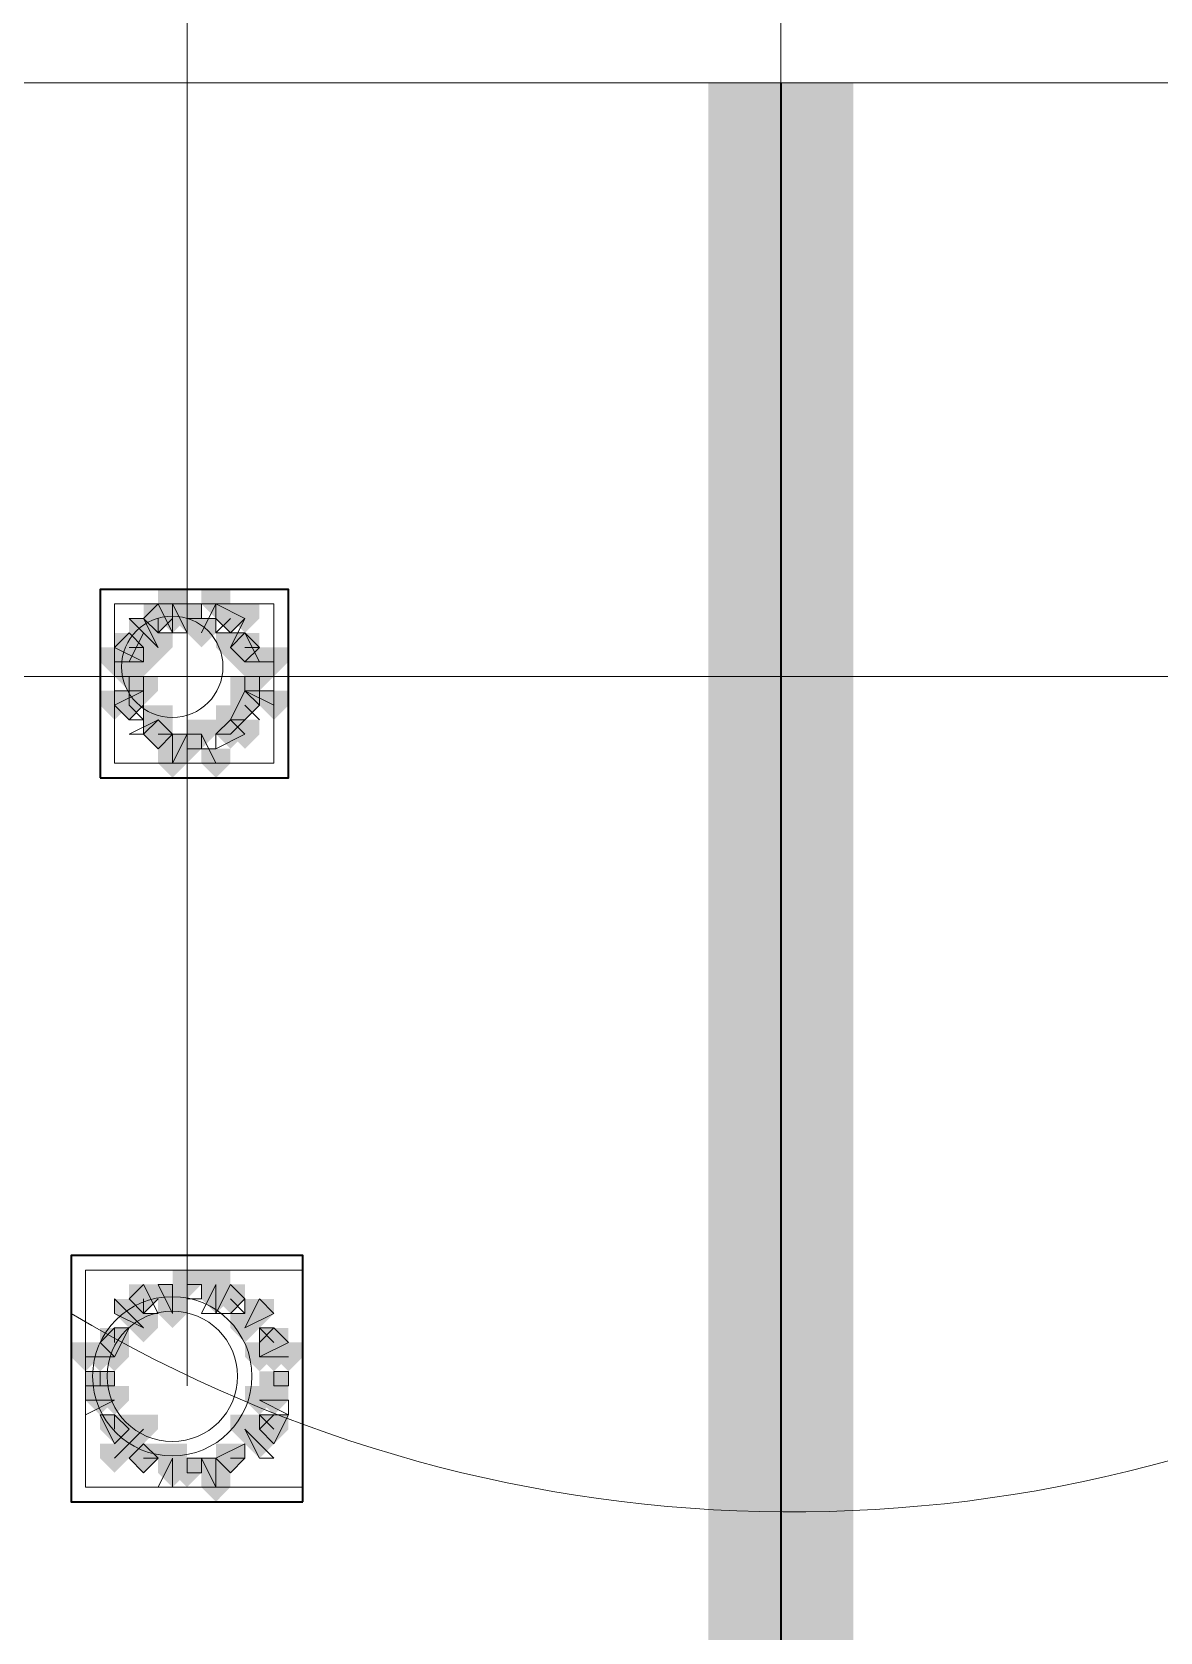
# Model space of a CAD drawing. Header units: millimetres. Extents: x 2315 to 4619, y 1334 to 1897.
# Drawn here: x 3846.86 to 3851.61, y 1548.17 to 1554.92 of the extents above; entities that cross this region are included whole.
import ezdxf

# ---------------------------------------------------------------- set-up
doc = ezdxf.new("R2010")
doc.units = ezdxf.units.MM
for name, color, linetype, true_color in [('PDF_10', 7, 'Continuous', 0x00b85c), ('PDF_AXIS', 7, 'Continuous', 0x00b85c), ('PDF_柱构件', 7, 'Continuous', 0x00b85c), ('PDF_转运站初步方案', 7, 'Continuous', 0x00b85c)]:
    doc.layers.add(name, color=color, linetype=linetype, true_color=true_color)
doc.layers.add('PDF_中心线层', color=1, linetype='Continuous')
doc.layers.add('PDF_粗实线层', color=7, linetype='Continuous')

msp = doc.modelspace()

# ---------------------------------------------------------------- hatches: boundary and pattern name
at = {"layer": 'PDF_10', "transparency": 33554559}
for points in [[(3847.3873, 1552.5076), (3847.3263, 1552.5076), (3847.3263, 1552.4466), (3847.3873, 1552.3855), (3847.4484, 1552.4466), (3847.4484, 1552.5076)], [(3847.3873, 1552.5076), (3847.3263, 1552.5076), (3847.3263, 1552.4466), (3847.3873, 1552.3855), (3847.4484, 1552.4466), (3847.4484, 1552.5076)], [(3847.5095, 1552.5076), (3847.4484, 1552.5076), (3847.4484, 1552.4466), (3847.5095, 1552.3855), (3847.5706, 1552.4466), (3847.5706, 1552.5076)], [(3847.5095, 1552.5076), (3847.4484, 1552.5076), (3847.4484, 1552.4466), (3847.5095, 1552.3855), (3847.5706, 1552.4466), (3847.5706, 1552.5076)], [(3847.6927, 1552.5076), (3847.6317, 1552.5076), (3847.6317, 1552.4466), (3847.6927, 1552.3855), (3847.7538, 1552.4466), (3847.7538, 1552.5076)], [(3847.6927, 1552.5076), (3847.6317, 1552.5076), (3847.6317, 1552.4466), (3847.6927, 1552.3855), (3847.7538, 1552.4466), (3847.7538, 1552.5076)], [(3847.2652, 1552.3855), (3847.2041, 1552.3855), (3847.2041, 1552.3244), (3847.2652, 1552.2633), (3847.3263, 1552.3244), (3847.3263, 1552.3855)], [(3847.2652, 1552.3855), (3847.2041, 1552.3855), (3847.2041, 1552.3244), (3847.2652, 1552.2633), (3847.3263, 1552.3244), (3847.3263, 1552.3855)], [(3847.7538, 1552.3855), (3847.6927, 1552.3855), (3847.6927, 1552.3244), (3847.7538, 1552.2633), (3847.8149, 1552.3244), (3847.8149, 1552.3855)], [(3847.7538, 1552.3855), (3847.6927, 1552.3855), (3847.6927, 1552.3244), (3847.7538, 1552.2633), (3847.8149, 1552.3244), (3847.8149, 1552.3855)], [(3847.2652, 1552.2633), (3847.2041, 1552.2633), (3847.2041, 1552.2022), (3847.2652, 1552.1412), (3847.3263, 1552.2022), (3847.3263, 1552.2633)], [(3847.2652, 1552.2633), (3847.2041, 1552.2633), (3847.2041, 1552.2022), (3847.2652, 1552.1412), (3847.3263, 1552.2022), (3847.3263, 1552.2633)], [(3847.8149, 1552.2633), (3847.7538, 1552.2633), (3847.7538, 1552.2022), (3847.8149, 1552.1412), (3847.876, 1552.2022), (3847.876, 1552.2633)], [(3847.8149, 1552.2633), (3847.7538, 1552.2633), (3847.7538, 1552.2022), (3847.8149, 1552.1412), (3847.876, 1552.2022), (3847.876, 1552.2633)], [(3847.2652, 1552.1412), (3847.2041, 1552.1412), (3847.2041, 1552.0801), (3847.2652, 1552.019), (3847.3263, 1552.0801), (3847.3263, 1552.1412)], [(3847.2652, 1552.1412), (3847.2041, 1552.1412), (3847.2041, 1552.0801), (3847.2652, 1552.019), (3847.3263, 1552.0801), (3847.3263, 1552.1412)], [(3847.7538, 1552.1412), (3847.6927, 1552.1412), (3847.6927, 1552.0801), (3847.7538, 1552.019), (3847.8149, 1552.0801), (3847.8149, 1552.1412)], [(3847.7538, 1552.1412), (3847.6927, 1552.1412), (3847.6927, 1552.0801), (3847.7538, 1552.019), (3847.8149, 1552.0801), (3847.8149, 1552.1412)], [(3847.3873, 1552.019), (3847.3263, 1552.019), (3847.3263, 1551.9579), (3847.3873, 1551.8968), (3847.4484, 1551.9579), (3847.4484, 1552.019)], [(3847.3873, 1552.019), (3847.3263, 1552.019), (3847.3263, 1551.9579), (3847.3873, 1551.8968), (3847.4484, 1551.9579), (3847.4484, 1552.019)], [(3847.3873, 1552.019), (3847.3263, 1552.019), (3847.3263, 1551.9579), (3847.3873, 1551.8968), (3847.4484, 1551.9579), (3847.4484, 1552.019)], [(3847.6927, 1552.019), (3847.6317, 1552.019), (3847.6317, 1551.9579), (3847.6927, 1551.8968), (3847.7538, 1551.9579), (3847.7538, 1552.019)], [(3847.6927, 1552.019), (3847.6317, 1552.019), (3847.6317, 1551.9579), (3847.6927, 1551.8968), (3847.7538, 1551.9579), (3847.7538, 1552.019)], [(3847.5095, 1551.9579), (3847.4484, 1551.9579), (3847.4484, 1551.8968), (3847.5095, 1551.8357), (3847.5706, 1551.8968), (3847.5706, 1551.9579)], [(3847.5095, 1551.9579), (3847.4484, 1551.9579), (3847.4484, 1551.8968), (3847.5095, 1551.8357), (3847.5706, 1551.8968), (3847.5706, 1551.9579)], [(3847.5095, 1549.6979), (3847.4484, 1549.6979), (3847.4484, 1549.6368), (3847.5095, 1549.5757), (3847.5706, 1549.6368), (3847.5706, 1549.6979)], [(3847.5095, 1549.6979), (3847.4484, 1549.6979), (3847.4484, 1549.6368), (3847.5095, 1549.5757), (3847.5706, 1549.6368), (3847.5706, 1549.6979)], [(3847.3263, 1549.6368), (3847.2652, 1549.6368), (3847.2652, 1549.5757), (3847.3263, 1549.5147), (3847.3873, 1549.5757), (3847.3873, 1549.6368)], [(3847.3263, 1549.6368), (3847.2652, 1549.6368), (3847.2652, 1549.5757), (3847.3263, 1549.5147), (3847.3873, 1549.5757), (3847.3873, 1549.6368)], [(3847.6927, 1549.6368), (3847.6317, 1549.6368), (3847.6317, 1549.5757), (3847.6927, 1549.5147), (3847.7538, 1549.5757), (3847.7538, 1549.6368)], [(3847.6927, 1549.6368), (3847.6317, 1549.6368), (3847.6317, 1549.5757), (3847.6927, 1549.5147), (3847.7538, 1549.5757), (3847.7538, 1549.6368)], [(3847.2041, 1549.4536), (3847.143, 1549.4536), (3847.143, 1549.3925), (3847.2041, 1549.3314), (3847.2652, 1549.3925), (3847.2652, 1549.4536)], [(3847.2041, 1549.4536), (3847.143, 1549.4536), (3847.143, 1549.3925), (3847.2041, 1549.3314), (3847.2652, 1549.3925), (3847.2652, 1549.4536)], [(3847.876, 1549.4536), (3847.8149, 1549.4536), (3847.8149, 1549.3925), (3847.876, 1549.3314), (3847.9371, 1549.3925), (3847.9371, 1549.4536)], [(3847.876, 1549.4536), (3847.8149, 1549.4536), (3847.8149, 1549.3925), (3847.876, 1549.3314), (3847.9371, 1549.3925), (3847.9371, 1549.4536)], [(3847.143, 1549.2703), (3847.0819, 1549.2703), (3847.0819, 1549.2093), (3847.143, 1549.1482), (3847.2041, 1549.2093), (3847.2041, 1549.2703)], [(3847.143, 1549.2703), (3847.0819, 1549.2703), (3847.0819, 1549.2093), (3847.143, 1549.1482), (3847.2041, 1549.2093), (3847.2041, 1549.2703)], [(3847.876, 1549.2703), (3847.8149, 1549.2703), (3847.8149, 1549.2093), (3847.876, 1549.1482), (3847.9371, 1549.2093), (3847.9371, 1549.2703)], [(3847.876, 1549.2703), (3847.8149, 1549.2703), (3847.8149, 1549.2093), (3847.876, 1549.1482), (3847.9371, 1549.2093), (3847.9371, 1549.2703)], [(3847.2041, 1549.0871), (3847.143, 1549.0871), (3847.143, 1549.026), (3847.2041, 1548.9649), (3847.2652, 1549.026), (3847.2652, 1549.0871)], [(3847.2041, 1549.0871), (3847.143, 1549.0871), (3847.143, 1549.026), (3847.2041, 1548.9649), (3847.2652, 1549.026), (3847.2652, 1549.0871)], [(3847.876, 1549.0871), (3847.8149, 1549.0871), (3847.8149, 1549.026), (3847.876, 1548.9649), (3847.9371, 1549.026), (3847.9371, 1549.0871)], [(3847.876, 1549.0871), (3847.8149, 1549.0871), (3847.8149, 1549.026), (3847.876, 1548.9649), (3847.9371, 1549.026), (3847.9371, 1549.0871)], [(3847.3263, 1548.9649), (3847.2652, 1548.9649), (3847.2652, 1548.9039), (3847.3263, 1548.8428), (3847.3873, 1548.9039), (3847.3873, 1548.9649)], [(3847.3263, 1548.9649), (3847.2652, 1548.9649), (3847.2652, 1548.9039), (3847.3263, 1548.8428), (3847.3873, 1548.9039), (3847.3873, 1548.9649)], [(3847.3263, 1548.9649), (3847.2652, 1548.9649), (3847.2652, 1548.9039), (3847.3263, 1548.8428), (3847.3873, 1548.9039), (3847.3873, 1548.9649)], [(3847.6927, 1548.9649), (3847.6317, 1548.9649), (3847.6317, 1548.9039), (3847.6927, 1548.8428), (3847.7538, 1548.9039), (3847.7538, 1548.9649)], [(3847.6927, 1548.9649), (3847.6317, 1548.9649), (3847.6317, 1548.9039), (3847.6927, 1548.8428), (3847.7538, 1548.9039), (3847.7538, 1548.9649)], [(3847.5095, 1548.9039), (3847.4484, 1548.9039), (3847.4484, 1548.8428), (3847.5095, 1548.7817), (3847.5706, 1548.8428), (3847.5706, 1548.9039)], [(3847.5095, 1548.9039), (3847.4484, 1548.9039), (3847.4484, 1548.8428), (3847.5095, 1548.7817), (3847.5706, 1548.8428), (3847.5706, 1548.9039)]]:
    msp.add_hatch(color=6, dxfattribs=at).paths.add_polyline_path(points)
at = {"layer": 'PDF_柱构件', "transparency": 33554559}
for points in [[(3847.4484, 1552.5687), (3847.3873, 1552.5687), (3847.3873, 1552.5076), (3847.4484, 1552.4466), (3847.5095, 1552.5076), (3847.5095, 1552.5687)], [(3847.6317, 1552.5687), (3847.5706, 1552.5687), (3847.5706, 1552.5076), (3847.6317, 1552.4466), (3847.6927, 1552.5076), (3847.6927, 1552.5687)], [(3847.3263, 1552.4466), (3847.2652, 1552.4466), (3847.2652, 1552.3855), (3847.3263, 1552.3244), (3847.3873, 1552.3855), (3847.3873, 1552.4466)], [(3847.4484, 1552.5076), (3847.3873, 1552.5076), (3847.3873, 1552.4466), (3847.4484, 1552.3855), (3847.5095, 1552.4466), (3847.5095, 1552.5076)], [(3847.5706, 1552.4466), (3847.5095, 1552.4466), (3847.5095, 1552.3855), (3847.5706, 1552.3244), (3847.6317, 1552.3855), (3847.6317, 1552.4466)], [(3847.7538, 1552.5076), (3847.6927, 1552.5076), (3847.6927, 1552.4466), (3847.7538, 1552.3855), (3847.8149, 1552.4466), (3847.8149, 1552.5076)], [(3847.3873, 1552.3855), (3847.3263, 1552.3855), (3847.3263, 1552.3244), (3847.3873, 1552.2633), (3847.4484, 1552.3244), (3847.4484, 1552.3855)], [(3847.6927, 1552.3855), (3847.6317, 1552.3855), (3847.6317, 1552.3244), (3847.6927, 1552.2633), (3847.7538, 1552.3244), (3847.7538, 1552.3855)], [(3847.2041, 1552.3244), (3847.143, 1552.3244), (3847.143, 1552.2633), (3847.2041, 1552.2022), (3847.2652, 1552.2633), (3847.2652, 1552.3244)], [(3847.2652, 1552.3244), (3847.2041, 1552.3244), (3847.2041, 1552.2633), (3847.2652, 1552.2022), (3847.3263, 1552.2633), (3847.3263, 1552.3244)], [(3847.3263, 1552.3244), (3847.2652, 1552.3244), (3847.2652, 1552.2633), (3847.3263, 1552.2022), (3847.3873, 1552.2633), (3847.3873, 1552.3244)], [(3847.7538, 1552.3244), (3847.6927, 1552.3244), (3847.6927, 1552.2633), (3847.7538, 1552.2022), (3847.8149, 1552.2633), (3847.8149, 1552.3244)], [(3847.8149, 1552.3244), (3847.7538, 1552.3244), (3847.7538, 1552.2633), (3847.8149, 1552.2022), (3847.876, 1552.2633), (3847.876, 1552.3244)], [(3847.876, 1552.3244), (3847.8149, 1552.3244), (3847.8149, 1552.2633), (3847.876, 1552.2022), (3847.9371, 1552.2633), (3847.9371, 1552.3244)], [(3847.3263, 1552.2022), (3847.2652, 1552.2022), (3847.2652, 1552.1412), (3847.3263, 1552.0801), (3847.3873, 1552.1412), (3847.3873, 1552.2022)], [(3847.7538, 1552.2022), (3847.6927, 1552.2022), (3847.6927, 1552.1412), (3847.7538, 1552.0801), (3847.8149, 1552.1412), (3847.8149, 1552.2022)], [(3847.2041, 1552.1412), (3847.143, 1552.1412), (3847.143, 1552.0801), (3847.2041, 1552.019), (3847.2652, 1552.0801), (3847.2652, 1552.1412)], [(3847.876, 1552.1412), (3847.8149, 1552.1412), (3847.8149, 1552.0801), (3847.876, 1552.019), (3847.9371, 1552.0801), (3847.9371, 1552.1412)], [(3847.3873, 1552.0801), (3847.3263, 1552.0801), (3847.3263, 1552.019), (3847.3873, 1551.9579), (3847.4484, 1552.019), (3847.4484, 1552.0801)], [(3847.6927, 1552.0801), (3847.6317, 1552.0801), (3847.6317, 1552.019), (3847.6927, 1551.9579), (3847.7538, 1552.019), (3847.7538, 1552.0801)], [(3847.5706, 1552.019), (3847.5095, 1552.019), (3847.5095, 1551.9579), (3847.5706, 1551.8968), (3847.6317, 1551.9579), (3847.6317, 1552.019)], [(3847.7538, 1552.019), (3847.6927, 1552.019), (3847.6927, 1551.9579), (3847.7538, 1551.8968), (3847.8149, 1551.9579), (3847.8149, 1552.019)], [(3847.4484, 1551.9579), (3847.3873, 1551.9579), (3847.3873, 1551.8968), (3847.4484, 1551.8357), (3847.5095, 1551.8968), (3847.5095, 1551.9579)], [(3847.4484, 1551.8968), (3847.3873, 1551.8968), (3847.3873, 1551.8357), (3847.4484, 1551.7747), (3847.5095, 1551.8357), (3847.5095, 1551.8968)], [(3847.6317, 1551.8968), (3847.5706, 1551.8968), (3847.5706, 1551.8357), (3847.6317, 1551.7747), (3847.6927, 1551.8357), (3847.6927, 1551.8968)], [(3847.6317, 1549.6979), (3847.5706, 1549.6979), (3847.5706, 1549.6368), (3847.6317, 1549.5757), (3847.6927, 1549.6368), (3847.6927, 1549.6979)], [(3847.4484, 1549.6368), (3847.3873, 1549.6368), (3847.3873, 1549.5757), (3847.4484, 1549.5147), (3847.5095, 1549.5757), (3847.5095, 1549.6368)], [(3847.6317, 1549.6368), (3847.5706, 1549.6368), (3847.5706, 1549.5757), (3847.6317, 1549.5147), (3847.6927, 1549.5757), (3847.6927, 1549.6368)], [(3847.2652, 1549.5757), (3847.2041, 1549.5757), (3847.2041, 1549.5147), (3847.2652, 1549.4536), (3847.3263, 1549.5147), (3847.3263, 1549.5757)], [(3847.4484, 1549.5757), (3847.3873, 1549.5757), (3847.3873, 1549.5147), (3847.4484, 1549.4536), (3847.5095, 1549.5147), (3847.5095, 1549.5757)], [(3847.8149, 1549.5757), (3847.7538, 1549.5757), (3847.7538, 1549.5147), (3847.8149, 1549.4536), (3847.876, 1549.5147), (3847.876, 1549.5757)], [(3847.3263, 1549.5147), (3847.2652, 1549.5147), (3847.2652, 1549.4536), (3847.3263, 1549.3925), (3847.3873, 1549.4536), (3847.3873, 1549.5147)], [(3847.7538, 1549.5147), (3847.6927, 1549.5147), (3847.6927, 1549.4536), (3847.7538, 1549.3925), (3847.8149, 1549.4536), (3847.8149, 1549.5147)], [(3847.0819, 1549.3925), (3847.0208, 1549.3925), (3847.0208, 1549.3314), (3847.0819, 1549.2703), (3847.143, 1549.3314), (3847.143, 1549.3925)], [(3847.143, 1549.3925), (3847.0819, 1549.3925), (3847.0819, 1549.3314), (3847.143, 1549.2703), (3847.2041, 1549.3314), (3847.2041, 1549.3925)], [(3847.2041, 1549.3925), (3847.143, 1549.3925), (3847.143, 1549.3314), (3847.2041, 1549.2703), (3847.2652, 1549.3314), (3847.2652, 1549.3925)], [(3847.8149, 1549.3925), (3847.7538, 1549.3925), (3847.7538, 1549.3314), (3847.8149, 1549.2703), (3847.876, 1549.3314), (3847.876, 1549.3925)], [(3847.876, 1549.3925), (3847.8149, 1549.3925), (3847.8149, 1549.3314), (3847.876, 1549.2703), (3847.9371, 1549.3314), (3847.9371, 1549.3925)], [(3847.9371, 1549.3925), (3847.876, 1549.3925), (3847.876, 1549.3314), (3847.9371, 1549.2703), (3847.9981, 1549.3314), (3847.9981, 1549.3925)], [(3847.143, 1549.2093), (3847.0819, 1549.2093), (3847.0819, 1549.1482), (3847.143, 1549.0871), (3847.2041, 1549.1482), (3847.2041, 1549.2093)], [(3847.2041, 1549.2093), (3847.143, 1549.2093), (3847.143, 1549.1482), (3847.2041, 1549.0871), (3847.2652, 1549.1482), (3847.2652, 1549.2093)], [(3847.8149, 1549.2093), (3847.7538, 1549.2093), (3847.7538, 1549.1482), (3847.8149, 1549.0871), (3847.876, 1549.1482), (3847.876, 1549.2093)], [(3847.876, 1549.2093), (3847.8149, 1549.2093), (3847.8149, 1549.1482), (3847.876, 1549.0871), (3847.9371, 1549.1482), (3847.9371, 1549.2093)], [(3847.3263, 1549.0871), (3847.2652, 1549.0871), (3847.2652, 1549.026), (3847.3263, 1548.9649), (3847.3873, 1549.026), (3847.3873, 1549.0871)], [(3847.7538, 1549.0871), (3847.6927, 1549.0871), (3847.6927, 1549.026), (3847.7538, 1548.9649), (3847.8149, 1549.026), (3847.8149, 1549.0871)], [(3847.2652, 1549.026), (3847.2041, 1549.026), (3847.2041, 1548.9649), (3847.2652, 1548.9039), (3847.3263, 1548.9649), (3847.3263, 1549.026)], [(3847.8149, 1549.026), (3847.7538, 1549.026), (3847.7538, 1548.9649), (3847.8149, 1548.9039), (3847.876, 1548.9649), (3847.876, 1549.026)], [(3847.2041, 1548.9649), (3847.143, 1548.9649), (3847.143, 1548.9039), (3847.2041, 1548.8428), (3847.2652, 1548.9039), (3847.2652, 1548.9649)], [(3847.4484, 1548.9649), (3847.3873, 1548.9649), (3847.3873, 1548.9039), (3847.4484, 1548.8428), (3847.5095, 1548.9039), (3847.5095, 1548.9649)], [(3847.4484, 1548.9039), (3847.3873, 1548.9039), (3847.3873, 1548.8428), (3847.4484, 1548.7817), (3847.5095, 1548.8428), (3847.5095, 1548.9039)], [(3847.6317, 1548.9039), (3847.5706, 1548.9039), (3847.5706, 1548.8428), (3847.6317, 1548.7817), (3847.6927, 1548.8428), (3847.6927, 1548.9039)], [(3847.6317, 1548.8428), (3847.5706, 1548.8428), (3847.5706, 1548.7817), (3847.6317, 1548.7206), (3847.6927, 1548.7817), (3847.6927, 1548.8428)]]:
    msp.add_hatch(color=6, dxfattribs=at).paths.add_polyline_path(points)
at = {"layer": 'PDF_粗实线层', "transparency": 33554559}
msp.add_hatch(color=256, dxfattribs=at).paths.add_polyline_path([(3906.3306, 1554.7066), (3905.7198, 1554.7066), (3905.7198, 1542.0017), (3850.3192, 1542.0017), (3850.3192, 1554.7066), (3849.7084, 1554.7066), (3849.7084, 1541.3909), (3906.3306, 1541.3909)])
at = {"layer": 'PDF_转运站初步方案', "transparency": 33554559}
for points in [[(3847.3873, 1552.5076), (3847.3263, 1552.5076), (3847.3263, 1552.4466), (3847.3873, 1552.3855), (3847.4484, 1552.4466), (3847.4484, 1552.5076)], [(3847.3873, 1552.5076), (3847.3263, 1552.5076), (3847.3263, 1552.4466), (3847.3873, 1552.3855), (3847.4484, 1552.4466), (3847.4484, 1552.5076)], [(3847.5095, 1552.5076), (3847.4484, 1552.5076), (3847.4484, 1552.4466), (3847.5095, 1552.3855), (3847.5706, 1552.4466), (3847.5706, 1552.5076)], [(3847.5095, 1552.5076), (3847.4484, 1552.5076), (3847.4484, 1552.4466), (3847.5095, 1552.3855), (3847.5706, 1552.4466), (3847.5706, 1552.5076)], [(3847.6927, 1552.5076), (3847.6317, 1552.5076), (3847.6317, 1552.4466), (3847.6927, 1552.3855), (3847.7538, 1552.4466), (3847.7538, 1552.5076)], [(3847.6927, 1552.5076), (3847.6317, 1552.5076), (3847.6317, 1552.4466), (3847.6927, 1552.3855), (3847.7538, 1552.4466), (3847.7538, 1552.5076)], [(3847.2652, 1552.3855), (3847.2041, 1552.3855), (3847.2041, 1552.3244), (3847.2652, 1552.2633), (3847.3263, 1552.3244), (3847.3263, 1552.3855)], [(3847.2652, 1552.3855), (3847.2041, 1552.3855), (3847.2041, 1552.3244), (3847.2652, 1552.2633), (3847.3263, 1552.3244), (3847.3263, 1552.3855)], [(3847.7538, 1552.3855), (3847.6927, 1552.3855), (3847.6927, 1552.3244), (3847.7538, 1552.2633), (3847.8149, 1552.3244), (3847.8149, 1552.3855)], [(3847.7538, 1552.3855), (3847.6927, 1552.3855), (3847.6927, 1552.3244), (3847.7538, 1552.2633), (3847.8149, 1552.3244), (3847.8149, 1552.3855)], [(3847.2652, 1552.2633), (3847.2041, 1552.2633), (3847.2041, 1552.2022), (3847.2652, 1552.1412), (3847.3263, 1552.2022), (3847.3263, 1552.2633)], [(3847.2652, 1552.2633), (3847.2041, 1552.2633), (3847.2041, 1552.2022), (3847.2652, 1552.1412), (3847.3263, 1552.2022), (3847.3263, 1552.2633)], [(3847.8149, 1552.2633), (3847.7538, 1552.2633), (3847.7538, 1552.2022), (3847.8149, 1552.1412), (3847.876, 1552.2022), (3847.876, 1552.2633)], [(3847.8149, 1552.2633), (3847.7538, 1552.2633), (3847.7538, 1552.2022), (3847.8149, 1552.1412), (3847.876, 1552.2022), (3847.876, 1552.2633)], [(3847.2652, 1552.1412), (3847.2041, 1552.1412), (3847.2041, 1552.0801), (3847.2652, 1552.019), (3847.3263, 1552.0801), (3847.3263, 1552.1412)], [(3847.2652, 1552.1412), (3847.2041, 1552.1412), (3847.2041, 1552.0801), (3847.2652, 1552.019), (3847.3263, 1552.0801), (3847.3263, 1552.1412)], [(3847.7538, 1552.1412), (3847.6927, 1552.1412), (3847.6927, 1552.0801), (3847.7538, 1552.019), (3847.8149, 1552.0801), (3847.8149, 1552.1412)], [(3847.7538, 1552.1412), (3847.6927, 1552.1412), (3847.6927, 1552.0801), (3847.7538, 1552.019), (3847.8149, 1552.0801), (3847.8149, 1552.1412)], [(3847.3873, 1552.019), (3847.3263, 1552.019), (3847.3263, 1551.9579), (3847.3873, 1551.8968), (3847.4484, 1551.9579), (3847.4484, 1552.019)], [(3847.3873, 1552.019), (3847.3263, 1552.019), (3847.3263, 1551.9579), (3847.3873, 1551.8968), (3847.4484, 1551.9579), (3847.4484, 1552.019)], [(3847.6927, 1552.019), (3847.6317, 1552.019), (3847.6317, 1551.9579), (3847.6927, 1551.8968), (3847.7538, 1551.9579), (3847.7538, 1552.019)], [(3847.6927, 1552.019), (3847.6317, 1552.019), (3847.6317, 1551.9579), (3847.6927, 1551.8968), (3847.7538, 1551.9579), (3847.7538, 1552.019)], [(3847.5095, 1551.9579), (3847.4484, 1551.9579), (3847.4484, 1551.8968), (3847.5095, 1551.8357), (3847.5706, 1551.8968), (3847.5706, 1551.9579)], [(3847.5095, 1551.9579), (3847.4484, 1551.9579), (3847.4484, 1551.8968), (3847.5095, 1551.8357), (3847.5706, 1551.8968), (3847.5706, 1551.9579)], [(3847.5095, 1549.6979), (3847.4484, 1549.6979), (3847.4484, 1549.6368), (3847.5095, 1549.5757), (3847.5706, 1549.6368), (3847.5706, 1549.6979)], [(3847.5095, 1549.6979), (3847.4484, 1549.6979), (3847.4484, 1549.6368), (3847.5095, 1549.5757), (3847.5706, 1549.6368), (3847.5706, 1549.6979)], [(3847.3263, 1549.6368), (3847.2652, 1549.6368), (3847.2652, 1549.5757), (3847.3263, 1549.5147), (3847.3873, 1549.5757), (3847.3873, 1549.6368)], [(3847.3263, 1549.6368), (3847.2652, 1549.6368), (3847.2652, 1549.5757), (3847.3263, 1549.5147), (3847.3873, 1549.5757), (3847.3873, 1549.6368)], [(3847.6927, 1549.6368), (3847.6317, 1549.6368), (3847.6317, 1549.5757), (3847.6927, 1549.5147), (3847.7538, 1549.5757), (3847.7538, 1549.6368)], [(3847.6927, 1549.6368), (3847.6317, 1549.6368), (3847.6317, 1549.5757), (3847.6927, 1549.5147), (3847.7538, 1549.5757), (3847.7538, 1549.6368)], [(3847.2041, 1549.4536), (3847.143, 1549.4536), (3847.143, 1549.3925), (3847.2041, 1549.3314), (3847.2652, 1549.3925), (3847.2652, 1549.4536)], [(3847.2041, 1549.4536), (3847.143, 1549.4536), (3847.143, 1549.3925), (3847.2041, 1549.3314), (3847.2652, 1549.3925), (3847.2652, 1549.4536)], [(3847.876, 1549.4536), (3847.8149, 1549.4536), (3847.8149, 1549.3925), (3847.876, 1549.3314), (3847.9371, 1549.3925), (3847.9371, 1549.4536)], [(3847.876, 1549.4536), (3847.8149, 1549.4536), (3847.8149, 1549.3925), (3847.876, 1549.3314), (3847.9371, 1549.3925), (3847.9371, 1549.4536)], [(3847.143, 1549.2703), (3847.0819, 1549.2703), (3847.0819, 1549.2093), (3847.143, 1549.1482), (3847.2041, 1549.2093), (3847.2041, 1549.2703)], [(3847.143, 1549.2703), (3847.0819, 1549.2703), (3847.0819, 1549.2093), (3847.143, 1549.1482), (3847.2041, 1549.2093), (3847.2041, 1549.2703)], [(3847.876, 1549.2703), (3847.8149, 1549.2703), (3847.8149, 1549.2093), (3847.876, 1549.1482), (3847.9371, 1549.2093), (3847.9371, 1549.2703)], [(3847.876, 1549.2703), (3847.8149, 1549.2703), (3847.8149, 1549.2093), (3847.876, 1549.1482), (3847.9371, 1549.2093), (3847.9371, 1549.2703)], [(3847.2041, 1549.0871), (3847.143, 1549.0871), (3847.143, 1549.026), (3847.2041, 1548.9649), (3847.2652, 1549.026), (3847.2652, 1549.0871)], [(3847.2041, 1549.0871), (3847.143, 1549.0871), (3847.143, 1549.026), (3847.2041, 1548.9649), (3847.2652, 1549.026), (3847.2652, 1549.0871)], [(3847.876, 1549.0871), (3847.8149, 1549.0871), (3847.8149, 1549.026), (3847.876, 1548.9649), (3847.9371, 1549.026), (3847.9371, 1549.0871)], [(3847.876, 1549.0871), (3847.8149, 1549.0871), (3847.8149, 1549.026), (3847.876, 1548.9649), (3847.9371, 1549.026), (3847.9371, 1549.0871)], [(3847.3263, 1548.9649), (3847.2652, 1548.9649), (3847.2652, 1548.9039), (3847.3263, 1548.8428), (3847.3873, 1548.9039), (3847.3873, 1548.9649)], [(3847.3263, 1548.9649), (3847.2652, 1548.9649), (3847.2652, 1548.9039), (3847.3263, 1548.8428), (3847.3873, 1548.9039), (3847.3873, 1548.9649)], [(3847.6927, 1548.9649), (3847.6317, 1548.9649), (3847.6317, 1548.9039), (3847.6927, 1548.8428), (3847.7538, 1548.9039), (3847.7538, 1548.9649)], [(3847.6927, 1548.9649), (3847.6317, 1548.9649), (3847.6317, 1548.9039), (3847.6927, 1548.8428), (3847.7538, 1548.9039), (3847.7538, 1548.9649)], [(3847.5095, 1548.9039), (3847.4484, 1548.9039), (3847.4484, 1548.8428), (3847.5095, 1548.7817), (3847.5706, 1548.8428), (3847.5706, 1548.9039)], [(3847.5095, 1548.9039), (3847.4484, 1548.9039), (3847.4484, 1548.8428), (3847.5095, 1548.7817), (3847.5706, 1548.8428), (3847.5706, 1548.9039)]]:
    msp.add_hatch(color=6, dxfattribs=at).paths.add_polyline_path(points)

# ---------------------------------------------------------------- linework, layer by layer
at = {"layer": 'PDF_10', "color": 6, "lineweight": 18}
for points in [[(3847.4484, 1552.4466), (3847.3873, 1552.3855), (3847.3873, 1552.4466)], [(3847.5706, 1552.4466), (3847.5095, 1552.4466), (3847.5095, 1552.5076)], [(3847.6927, 1552.3855), (3847.6317, 1552.4466)], [(3847.6317, 1552.3855), (3847.6927, 1552.4466)], [(3847.3263, 1552.3855), (3847.2652, 1552.2633)], [(3847.8149, 1552.2633), (3847.7538, 1552.3855)], [(3847.3263, 1552.3244), (3847.2652, 1552.3244)], [(3847.7538, 1552.3244), (3847.8149, 1552.3244)], [(3847.2041, 1552.2022), (3847.2652, 1552.2022), (3847.2652, 1552.1412)], [(3847.8149, 1552.1412), (3847.8149, 1552.2022), (3847.7538, 1552.2022)], [(3847.2652, 1552.0801), (3847.3263, 1552.019)], [(3847.3263, 1552.0801), (3847.2652, 1552.019)], [(3847.7538, 1552.019), (3847.8149, 1552.0801)], [(3847.7538, 1552.0801), (3847.8149, 1552.019)], [(3847.3873, 1551.9579), (3847.4484, 1551.9579)], [(3847.5095, 1551.9579), (3847.5095, 1551.8968), (3847.5706, 1551.8968)], [(3847.6927, 1551.9579), (3847.6317, 1551.9579), (3847.6927, 1551.9579)], [(3847.5095, 1549.5757), (3847.5095, 1549.6368), (3847.5706, 1549.6368)], [(3847.3263, 1549.5757), (3847.3263, 1549.5147), (3847.3873, 1549.5757)], [(3847.6927, 1549.5757), (3847.7538, 1549.5147)], [(3847.6927, 1549.5147), (3847.7538, 1549.5757)], [(3847.2041, 1549.4536), (3847.2041, 1549.3925), (3847.2041, 1549.4536)], [(3847.8149, 1549.4536), (3847.876, 1549.3925)], [(3847.8149, 1549.3925), (3847.876, 1549.4536)], [(3847.2041, 1549.2093), (3847.143, 1549.2093), (3847.143, 1549.2703)], [(3847.876, 1549.2703), (3847.876, 1549.2093), (3847.9371, 1549.2093)], [(3847.2041, 1549.026), (3847.2041, 1549.0871), (3847.2041, 1549.026)], [(3847.876, 1549.0871), (3847.8149, 1549.026)], [(3847.8149, 1549.0871), (3847.876, 1549.026)], [(3847.3873, 1548.9039), (3847.3263, 1548.9039)], [(3847.5706, 1548.8428), (3847.5095, 1548.8428), (3847.5095, 1548.9039)], [(3847.7538, 1548.9039), (3847.6927, 1548.9039), (3847.7538, 1548.9039)]]:
    msp.add_lwpolyline(points, dxfattribs=at)
at = {"layer": 'PDF_AXIS', "color": 6, "lineweight": 18}
for points in [[(3847.2041, 1551.8357), (3847.2041, 1552.5076), (3847.876, 1552.5076), (3847.876, 1551.8357)], [(3847.9981, 1548.7817), (3847.9981, 1549.6979), (3847.0819, 1549.6979), (3847.0819, 1548.7817)]]:
    msp.add_lwpolyline(points, close=True, dxfattribs=at)
at = {"layer": 'PDF_中心线层', "color": 6, "lineweight": 18}
msp.add_lwpolyline([(3850.0138, 1560.6925), (3850.0138, 1548.6595)], close=True, dxfattribs=at)
for points in [[(3847.5095, 1549.2093), (3847.5095, 1560.1428)], [(3856.0609, 1554.7066), (3844.0279, 1554.7066), (3856.0609, 1554.7066)], [(3844.5776, 1552.2022), (3855.5111, 1552.2022)]]:
    msp.add_lwpolyline(points, dxfattribs=at)
msp.add_arc((3850.0614, 1554.6164), 5.939, 239.20546, 0.87023, dxfattribs=at)
at = {"layer": 'PDF_柱构件', "color": 6, "lineweight": 18}
for points in [[(3847.3263, 1552.4466), (3847.3873, 1552.3244), (3847.2652, 1552.4466)], [(3847.4484, 1552.3855), (3847.3873, 1552.3855), (3847.3263, 1552.4466), (3847.3873, 1552.5076)], [(3847.4484, 1552.5076), (3847.5095, 1552.3855), (3847.4484, 1552.3855)], [(3847.5706, 1552.4466), (3847.5095, 1552.4466), (3847.5095, 1552.5076), (3847.5706, 1552.5076)], [(3847.6317, 1552.5076), (3847.5706, 1552.3855)], [(3847.6927, 1552.3855), (3847.6317, 1552.3855), (3847.6317, 1552.5076), (3847.7538, 1552.4466)], [(3847.7538, 1552.4466), (3847.6927, 1552.3244)], [(3847.3263, 1552.3244), (3847.3263, 1552.2633), (3847.2041, 1552.3244), (3847.2652, 1552.3855)], [(3847.7538, 1552.2633), (3847.6927, 1552.3244), (3847.7538, 1552.3855), (3847.8149, 1552.3244)], [(3847.2041, 1552.2633), (3847.3263, 1552.2633)], [(3847.876, 1552.2633), (3847.7538, 1552.2633)], [(3847.3263, 1552.2022), (3847.3263, 1552.1412), (3847.2041, 1552.1412), (3847.2041, 1552.2022)], [(3847.7538, 1552.1412), (3847.7538, 1552.2022), (3847.876, 1552.2022), (3847.876, 1552.1412)], [(3847.2041, 1552.0801), (3847.3263, 1552.1412)], [(3847.3263, 1552.1412), (3847.3263, 1552.019), (3847.2652, 1552.019), (3847.2041, 1552.0801)], [(3847.6927, 1552.019), (3847.7538, 1552.1412), (3847.8149, 1552.0801), (3847.7538, 1552.019)], [(3847.876, 1552.0801), (3847.7538, 1552.1412)], [(3847.2652, 1551.9579), (3847.3873, 1552.019), (3847.3263, 1551.9579)], [(3847.3873, 1552.019), (3847.4484, 1551.9579), (3847.3873, 1551.8968), (3847.3263, 1551.9579)], [(3847.6317, 1551.9579), (3847.6927, 1552.019), (3847.7538, 1551.9579), (3847.6317, 1551.8968)], [(3847.7538, 1551.9579), (3847.6927, 1552.019)], [(3847.4484, 1551.8357), (3847.4484, 1551.9579), (3847.5095, 1551.9579)], [(3847.5095, 1551.9579), (3847.5706, 1551.9579), (3847.5706, 1551.8968), (3847.5095, 1551.8968)], [(3847.6317, 1551.8357), (3847.5706, 1551.9579)], [(3847.3263, 1549.5147), (3847.3873, 1549.5147), (3847.3263, 1549.6368), (3847.2652, 1549.5757)], [(3847.3873, 1549.6368), (3847.4484, 1549.5147), (3847.4484, 1549.6368)], [(3847.5095, 1549.5757), (3847.5706, 1549.5757), (3847.5706, 1549.6368), (3847.5095, 1549.6368)], [(3847.6317, 1549.6368), (3847.5706, 1549.5147), (3847.6317, 1549.5147)], [(3847.6317, 1549.5147), (3847.7538, 1549.5147), (3847.7538, 1549.5757), (3847.6927, 1549.6368)], [(3847.2041, 1549.5147), (3847.3263, 1549.4536), (3847.2041, 1549.5757)], [(3847.8149, 1549.5757), (3847.7538, 1549.4536), (3847.876, 1549.5147)], [(3847.2041, 1549.3314), (3847.2652, 1549.4536), (3847.2041, 1549.4536), (3847.143, 1549.3925)], [(3847.8149, 1549.4536), (3847.8149, 1549.3314), (3847.9371, 1549.3925), (3847.876, 1549.4536)], [(3847.0819, 1549.3314), (3847.2041, 1549.3314)], [(3847.9371, 1549.3314), (3847.8149, 1549.3314)], [(3847.2041, 1549.2093), (3847.2041, 1549.2703), (3847.0819, 1549.2703), (3847.0819, 1549.2093)], [(3847.876, 1549.2703), (3847.876, 1549.2093), (3847.9371, 1549.2093), (3847.9371, 1549.2703)], [(3847.0819, 1549.0871), (3847.2041, 1549.1482), (3847.0819, 1549.1482)], [(3847.9371, 1549.1482), (3847.8149, 1549.1482), (3847.9371, 1549.0871)], [(3847.2652, 1549.026), (3847.2041, 1549.0871), (3847.143, 1549.0871), (3847.2041, 1548.9649)], [(3847.8149, 1549.0871), (3847.8149, 1549.026), (3847.876, 1548.9649), (3847.9371, 1549.0871)], [(3847.2041, 1548.9039), (3847.3263, 1549.026)], [(3847.876, 1548.9039), (3847.7538, 1549.026), (3847.8149, 1548.9039)], [(3847.3873, 1548.9039), (3847.3263, 1548.9649), (3847.2652, 1548.9039), (3847.3263, 1548.8428)], [(3847.7538, 1548.9649), (3847.6317, 1548.9039), (3847.6927, 1548.8428), (3847.7538, 1548.9039)], [(3847.4484, 1548.7817), (3847.4484, 1548.9039), (3847.3873, 1548.7817)], [(3847.5706, 1548.9039), (3847.5095, 1548.9039), (3847.5095, 1548.8428), (3847.5706, 1548.8428)], [(3847.6317, 1548.7817), (3847.6317, 1548.9039), (3847.5706, 1548.9039)]]:
    msp.add_lwpolyline(points, close=True, dxfattribs=at)
for points in [[(3847.6317, 1552.4466), (3847.5706, 1552.4466)], [(3847.7538, 1552.3855), (3847.6927, 1552.3855)], [(3847.2652, 1552.1412), (3847.2652, 1552.0801)], [(3847.8149, 1552.0801), (3847.8149, 1552.1412)], [(3847.3263, 1552.019), (3847.3263, 1551.9579)], [(3847.6927, 1551.9579), (3847.7538, 1552.019)], [(3847.5706, 1551.8968), (3847.6317, 1551.8968)]]:
    msp.add_lwpolyline(points, dxfattribs=at)
at = {"layer": 'PDF_粗实线层', "lineweight": 35}
msp.add_lwpolyline([(3850.0138, 1554.7066), (3850.0138, 1541.6963), (3906.0252, 1541.6963), (3906.0252, 1554.7066)], dxfattribs=at)
at = {"layer": 'PDF_粗实线层', "color": 6, "lineweight": 35}
for points in [[(3847.143, 1551.7747), (3847.9371, 1551.7747), (3847.9371, 1552.5687), (3847.143, 1552.5687)], [(3847.9981, 1548.7206), (3847.9981, 1549.759), (3847.0208, 1549.759), (3847.0208, 1548.7206)]]:
    msp.add_lwpolyline(points, close=True, dxfattribs=at)
at = {"layer": 'PDF_转运站初步方案', "color": 6, "lineweight": 18}
for centre, radius in [((3847.4474, 1552.2426), 0.2138), ((3847.4474, 1552.2426), 0.2138), ((3847.4474, 1549.2495), 0.3359), ((3847.4474, 1549.2495), 0.2749)]:
    msp.add_circle(centre, radius, dxfattribs=at)

doc.saveas('drawing.dxf')
